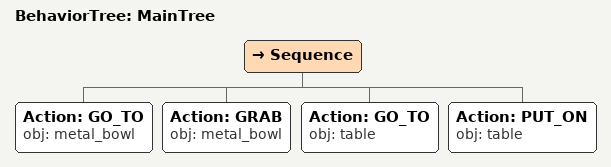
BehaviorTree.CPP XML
<root main_tree_to_execute="MainTree">
  <BehaviorTree ID="MainTree">
    <Sequence>
      <!-- Go to metal_bowl -->
      <Action ID="GO_TO" obj="metal_bowl" />
      <!-- Grab metal_bowl -->
      <Action ID="GRAB" obj="metal_bowl" />
      <!-- Go to table -->
      <Action ID="GO_TO" obj="table" />
      <!-- Put on table -->
      <Action ID="PUT_ON" obj="table" />
    </Sequence>
  </BehaviorTree>
</root>
